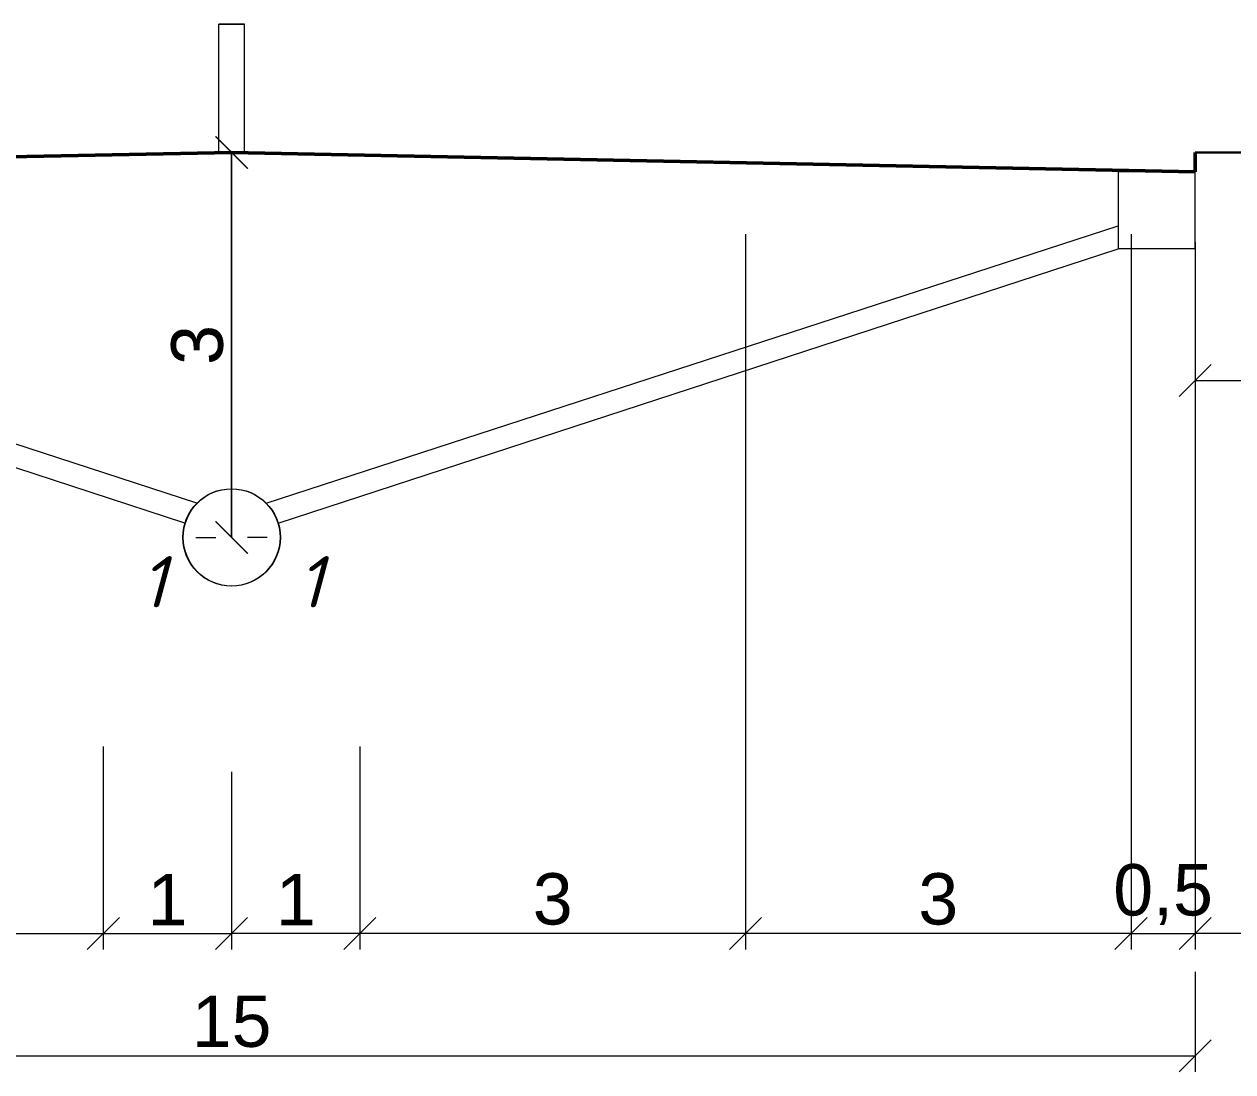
# Model space of a CAD drawing. Header units: millimetres. Extents: x -2123 to 5424, y -1286 to 835.
# Drawn here: x 1673.67 to 1683.09, y 657.25 to 665.42 of the extents above; entities that cross this region are included whole.
import ezdxf

# ---------------------------------------------------------------- set-up
doc = ezdxf.new("R2010")
doc.units = ezdxf.units.MM
doc.layers.get('0').update_dxf_attribs({"lineweight": 15})
for name, color, linetype, lineweight in [('Дор. Розм.', 7, 'Continuous', 50), ('Линия 0.2', 220, 'Continuous', 20), ('Линия 0.3', 160, 'Continuous', 30), ('Линия 0.5', 26, 'Continuous', 50), ('Размер', 94, 'Continuous', 15)]:
    doc.layers.add(name, color=color, linetype=linetype, lineweight=lineweight)
doc.styles.get("Standard").update_dxf_attribs({"font": 'arial.ttf'})
doc.styles.add('стиль1', font='isocpeui.ttf')
doc.dimstyles.new('М-100', dxfattribs={"dimscale": 100, "dimtxt": 4, "dimasz": 2.5, "dimexe": 1.25, "dimexo": 3, "dimtad": 1, "dimlfac": 0.001, "dimtxsty": 'Standard', "dimblk": 'OBLIQUE', "dimcen": 2.5, "dimadec": 0, "dimazin": 0, "dimtfac": 1, "dimtmove": 0, "dimatfit": 3, "dimldrblk": 'OBLIQUE', "dimfxl": 1.25, "dimlwd": -1, "dimlwe": -1, "dimarcsym": 0})

# ---------------------------------------------------------------- blocks, each defined once
blk = doc.blocks.new('_Oblique')
at = {"color": 0, "linetype": 'ByBlock', "lineweight": -2}
blk.add_line((-0.5, -0.5), (0.5, 0.5), dxfattribs=at)
blk = doc.blocks.new('*D590')
at = {"layer": 'Defpoints', "color": 0, "ltscale": 1000, "transparency": 16777216}
for p in [(36098.8, 60522), (37098.8, 60324.4), (37098.8, 58765.4)]:
    blk.add_point(p, dxfattribs=at)
at = {"layer": 'Размер', "color": 0, "ltscale": 1000, "transparency": 16777216}
for p, q in [((36098.8, 60222), (36098.8, 58640.4)), ((37098.8, 60024.4), (37098.8, 58640.4)), ((36098.8, 58765.4), (37098.8, 58765.4))]:
    blk.add_line(p, q, dxfattribs=at)
at = {"layer": 'Размер', "color": 0, "ltscale": 1000, "transparency": 16777216, "xscale": 250, "yscale": 250, "zscale": 250, "rotation": 180}
blk.add_blockref('_Oblique', (36098.8, 58765.4), dxfattribs=at)
at = {"layer": 'Размер', "color": 0, "ltscale": 1000, "transparency": 16777216, "xscale": 250, "yscale": 250, "zscale": 250}
blk.add_blockref('_Oblique', (37098.8, 58765.4), dxfattribs=at)
at = {"layer": 'Размер', "color": 0, "ltscale": 1000, "transparency": 16777216, "insert": (36598.8, 59028.7), "char_height": 400, "attachment_point": 5}
blk.add_mtext('1', dxfattribs=at)
blk = doc.blocks.new('*D591')
at = {"layer": 'Defpoints', "color": 0, "ltscale": 1000, "transparency": 16777216}
for p in [(49609.6, 64852.4), (44608.6, 64452.4), (44608.6, 58765.4)]:
    blk.add_point(p, dxfattribs=at)
at = {"layer": 'Размер', "color": 0, "ltscale": 1000, "transparency": 16777216}
for p, q in [((49609.6, 64552.4), (49609.6, 58640.4)), ((44608.6, 64152.4), (44608.6, 58640.4)), ((49609.6, 58765.4), (44608.6, 58765.4))]:
    blk.add_line(p, q, dxfattribs=at)
at = {"layer": 'Размер', "color": 0, "ltscale": 1000, "transparency": 16777216, "xscale": 250, "yscale": 250, "zscale": 250, "rotation": 180}
blk.add_blockref('_Oblique', (44608.6, 58765.4), dxfattribs=at)
at = {"layer": 'Размер', "color": 0, "ltscale": 1000, "transparency": 16777216, "xscale": 250, "yscale": 250, "zscale": 250}
blk.add_blockref('_Oblique', (49609.6, 58765.4), dxfattribs=at)
at = {"layer": 'Размер', "color": 0, "ltscale": 1000, "transparency": 16777216, "insert": (47109.1, 59031.3), "char_height": 400, "attachment_point": 5}
blk.add_mtext('5', dxfattribs=at)
blk = doc.blocks.new('*D592')
at = {"layer": 'Defpoints', "color": 0, "ltscale": 1000, "transparency": 16777216}
for p in [(41103.7, 64516.1), (38098.8, 60522), (38098.8, 58765.4)]:
    blk.add_point(p, dxfattribs=at)
at = {"layer": 'Размер', "color": 0, "ltscale": 1000, "transparency": 16777216}
for p, q in [((41103.7, 64216.1), (41103.7, 58640.4)), ((38098.8, 60222), (38098.8, 58640.4)), ((41103.7, 58765.4), (38098.8, 58765.4))]:
    blk.add_line(p, q, dxfattribs=at)
at = {"layer": 'Размер', "color": 0, "ltscale": 1000, "transparency": 16777216, "xscale": 250, "yscale": 250, "zscale": 250, "rotation": 180}
blk.add_blockref('_Oblique', (38098.8, 58765.4), dxfattribs=at)
at = {"layer": 'Размер', "color": 0, "ltscale": 1000, "transparency": 16777216, "xscale": 250, "yscale": 250, "zscale": 250}
blk.add_blockref('_Oblique', (41103.7, 58765.4), dxfattribs=at)
at = {"layer": 'Размер', "color": 0, "ltscale": 1000, "transparency": 16777216, "insert": (39601.3, 59032.3), "char_height": 400, "attachment_point": 5}
blk.add_mtext('3', dxfattribs=at)
blk = doc.blocks.new('*D593')
at = {"layer": 'Defpoints', "color": 0, "ltscale": 1000, "transparency": 16777216}
for p in [(38098.8, 60522), (37098.8, 60324.4), (37098.8, 58765.4)]:
    blk.add_point(p, dxfattribs=at)
at = {"layer": 'Размер', "color": 0, "ltscale": 1000, "transparency": 16777216}
for p, q in [((38098.8, 60222), (38098.8, 58640.4)), ((37098.8, 60024.4), (37098.8, 58640.4)), ((38098.8, 58765.4), (37098.8, 58765.4))]:
    blk.add_line(p, q, dxfattribs=at)
at = {"layer": 'Размер', "color": 0, "ltscale": 1000, "transparency": 16777216, "xscale": 250, "yscale": 250, "zscale": 250, "rotation": 180}
blk.add_blockref('_Oblique', (37098.8, 58765.4), dxfattribs=at)
at = {"layer": 'Размер', "color": 0, "ltscale": 1000, "transparency": 16777216, "xscale": 250, "yscale": 250, "zscale": 250}
blk.add_blockref('_Oblique', (38098.8, 58765.4), dxfattribs=at)
at = {"layer": 'Размер', "color": 0, "ltscale": 1000, "transparency": 16777216, "insert": (37598.8, 59028.7), "char_height": 400, "attachment_point": 5}
blk.add_mtext('1', dxfattribs=at)
blk = doc.blocks.new('*D595')
at = {"layer": 'Defpoints', "color": 0, "ltscale": 1000, "transparency": 16777216}
for p in [(44108.6, 62673.1), (44608.6, 62673.1), (44608.6, 58765.4)]:
    blk.add_point(p, dxfattribs=at)
at = {"layer": 'Размер', "color": 0, "ltscale": 1000, "transparency": 16777216}
for p, q in [((44108.6, 62373.1), (44108.6, 58640.4)), ((44608.6, 62373.1), (44608.6, 58640.4)), ((44108.6, 58765.4), (44608.6, 58765.4))]:
    blk.add_line(p, q, dxfattribs=at)
at = {"layer": 'Размер', "color": 0, "ltscale": 1000, "transparency": 16777216, "xscale": 250, "yscale": 250, "zscale": 250, "rotation": 180}
blk.add_blockref('_Oblique', (44108.6, 58765.4), dxfattribs=at)
at = {"layer": 'Размер', "color": 0, "ltscale": 1000, "transparency": 16777216, "xscale": 250, "yscale": 250, "zscale": 250}
blk.add_blockref('_Oblique', (44608.6, 58765.4), dxfattribs=at)
at = {"layer": 'Размер', "color": 0, "ltscale": 1000, "transparency": 16777216, "insert": (44358.6, 59068.3), "char_height": 400, "attachment_point": 5}
blk.add_mtext('0,5', dxfattribs=at)
blk = doc.blocks.new('*D596')
at = {"layer": 'Defpoints', "color": 0, "ltscale": 1000, "transparency": 16777216}
for p in [(44608.6, 63552.4), (46108.6, 63552.4), (46108.6, 63075)]:
    blk.add_point(p, dxfattribs=at)
at = {"layer": 'Размер', "color": 0, "ltscale": 1000, "transparency": 16777216}
for p, q in [((44608.6, 63252.4), (44608.6, 62950)), ((46108.6, 63252.4), (46108.6, 62950)), ((44608.6, 63075), (46108.6, 63075))]:
    blk.add_line(p, q, dxfattribs=at)
at = {"layer": 'Размер', "color": 0, "ltscale": 1000, "transparency": 16777216, "xscale": 250, "yscale": 250, "zscale": 250, "rotation": 180}
blk.add_blockref('_Oblique', (44608.6, 63075), dxfattribs=at)
at = {"layer": 'Размер', "color": 0, "ltscale": 1000, "transparency": 16777216, "xscale": 250, "yscale": 250, "zscale": 250}
blk.add_blockref('_Oblique', (46108.6, 63075), dxfattribs=at)
at = {"layer": 'Размер', "color": 0, "ltscale": 1000, "transparency": 16777216, "insert": (45358.6, 63377.9), "char_height": 400, "attachment_point": 5}
blk.add_mtext('1,5', dxfattribs=at)
blk = doc.blocks.new('*D597')
at = {"layer": 'Defpoints', "color": 0, "ltscale": 1000, "transparency": 16777216}
for p in [(37100.2, 64852.4), (37120.8, 64852.4), (37120.8, 61852.4)]:
    blk.add_point(p, dxfattribs=at)
at = {"layer": 'Размер', "color": 0, "ltscale": 1000, "transparency": 16777216}
for p, q in [((36820.8, 64852.4), (36975.2, 64852.4)), ((37100.2, 61852.4), (37100.2, 64852.4)), ((36820.8, 61852.4), (36975.2, 61852.4))]:
    blk.add_line(p, q, dxfattribs=at)
at = {"layer": 'Размер', "color": 0, "ltscale": 1000, "transparency": 16777216, "xscale": 250, "yscale": 250, "zscale": 250}
for p, rotation in [((37100.2, 64852.4), 90), ((37100.2, 61852.4), 270)]:
    blk.add_blockref('_Oblique', p, dxfattribs=dict(at, rotation=rotation))
at = {"layer": 'Размер', "color": 0, "ltscale": 1000, "transparency": 16777216, "insert": (36833.3, 63352.4), "char_height": 400, "attachment_point": 5, "rotation": 90}
blk.add_mtext('3', dxfattribs=at)
blk = doc.blocks.new('*D599')
at = {"layer": 'Defpoints', "color": 0, "ltscale": 1000, "transparency": 16777216}
for p in [(29589, 58765.4), (44608.6, 58765.4), (44608.6, 57811.9)]:
    blk.add_point(p, dxfattribs=at)
at = {"layer": 'Размер', "color": 0, "ltscale": 1000, "transparency": 16777216}
for p, q in [((29589, 58465.4), (29589, 57686.9)), ((44608.6, 58465.4), (44608.6, 57686.9)), ((29589, 57811.9), (44608.6, 57811.9))]:
    blk.add_line(p, q, dxfattribs=at)
at = {"layer": 'Размер', "color": 0, "ltscale": 1000, "transparency": 16777216, "xscale": 250, "yscale": 250, "zscale": 250, "rotation": 180}
blk.add_blockref('_Oblique', (29589, 57811.9), dxfattribs=at)
at = {"layer": 'Размер', "color": 0, "ltscale": 1000, "transparency": 16777216, "xscale": 250, "yscale": 250, "zscale": 250}
blk.add_blockref('_Oblique', (44608.6, 57811.9), dxfattribs=at)
at = {"layer": 'Размер', "color": 0, "ltscale": 1000, "transparency": 16777216, "insert": (37098.8, 58078.6), "char_height": 400, "attachment_point": 5}
blk.add_mtext('15', dxfattribs=at)
blk = doc.blocks.new('*D603')
at = {"layer": 'Defpoints', "color": 0, "ltscale": 1000, "transparency": 16777216}
for p in [(44108.6, 64516.1), (41103.7, 60522), (41103.7, 58765.4)]:
    blk.add_point(p, dxfattribs=at)
at = {"layer": 'Размер', "color": 0, "ltscale": 1000, "transparency": 16777216}
for p, q in [((44108.6, 64216.1), (44108.6, 58640.4)), ((41103.7, 60222), (41103.7, 58640.4)), ((44108.6, 58765.4), (41103.7, 58765.4))]:
    blk.add_line(p, q, dxfattribs=at)
at = {"layer": 'Размер', "color": 0, "ltscale": 1000, "transparency": 16777216, "xscale": 250, "yscale": 250, "zscale": 250, "rotation": 180}
blk.add_blockref('_Oblique', (41103.7, 58765.4), dxfattribs=at)
at = {"layer": 'Размер', "color": 0, "ltscale": 1000, "transparency": 16777216, "xscale": 250, "yscale": 250, "zscale": 250}
blk.add_blockref('_Oblique', (44108.6, 58765.4), dxfattribs=at)
at = {"layer": 'Размер', "color": 0, "ltscale": 1000, "transparency": 16777216, "insert": (42606.2, 59032.3), "char_height": 400, "attachment_point": 5}
blk.add_mtext('3', dxfattribs=at)
blk = doc.blocks.new('*D604')
at = {"layer": 'Defpoints', "color": 0, "ltscale": 1000, "transparency": 16777216}
for p in [(38098.8, 60522), (37098.8, 60324.4), (37098.8, 58765.4)]:
    blk.add_point(p, dxfattribs=at)
at = {"layer": 'Размер', "color": 0, "ltscale": 1000, "transparency": 16777216}
for p, q in [((38098.8, 60222), (38098.8, 58640.4)), ((37098.8, 60024.4), (37098.8, 58640.4)), ((38098.8, 58765.4), (37098.8, 58765.4))]:
    blk.add_line(p, q, dxfattribs=at)
at = {"layer": 'Размер', "color": 0, "ltscale": 1000, "transparency": 16777216, "xscale": 250, "yscale": 250, "zscale": 250, "rotation": 180}
blk.add_blockref('_Oblique', (37098.8, 58765.4), dxfattribs=at)
at = {"layer": 'Размер', "color": 0, "ltscale": 1000, "transparency": 16777216, "xscale": 250, "yscale": 250, "zscale": 250}
blk.add_blockref('_Oblique', (38098.8, 58765.4), dxfattribs=at)
at = {"layer": 'Размер', "color": 0, "ltscale": 1000, "transparency": 16777216, "insert": (37598.8, 59028.7), "char_height": 400, "attachment_point": 5}
blk.add_mtext('1', dxfattribs=at)
blk = doc.blocks.new('*D606')
at = {"layer": 'Defpoints', "color": 0, "ltscale": 1000, "transparency": 16777216}
for p in [(33093.9, 64516.1), (36098.8, 60522), (36098.8, 58765.4)]:
    blk.add_point(p, dxfattribs=at)
at = {"layer": 'Размер', "color": 0, "ltscale": 1000, "transparency": 16777216}
for p, q in [((33093.9, 64216.1), (33093.9, 58640.4)), ((36098.8, 60222), (36098.8, 58640.4)), ((33093.9, 58765.4), (36098.8, 58765.4))]:
    blk.add_line(p, q, dxfattribs=at)
at = {"layer": 'Размер', "color": 0, "ltscale": 1000, "transparency": 16777216, "xscale": 250, "yscale": 250, "zscale": 250, "rotation": 180}
blk.add_blockref('_Oblique', (33093.9, 58765.4), dxfattribs=at)
at = {"layer": 'Размер', "color": 0, "ltscale": 1000, "transparency": 16777216, "xscale": 250, "yscale": 250, "zscale": 250}
blk.add_blockref('_Oblique', (36098.8, 58765.4), dxfattribs=at)
at = {"layer": 'Размер', "color": 0, "ltscale": 1000, "transparency": 16777216, "insert": (34596.3, 59032.3), "char_height": 400, "attachment_point": 5}
blk.add_mtext('3', dxfattribs=at)
blk = doc.blocks.new('*D607')
at = {"layer": 'Defpoints', "color": 0, "ltscale": 1000, "transparency": 16777216}
for p in [(36098.8, 60522), (37098.8, 60324.4), (37098.8, 58765.4)]:
    blk.add_point(p, dxfattribs=at)
at = {"layer": 'Размер', "color": 0, "ltscale": 1000, "transparency": 16777216}
for p, q in [((36098.8, 60222), (36098.8, 58640.4)), ((37098.8, 60024.4), (37098.8, 58640.4)), ((36098.8, 58765.4), (37098.8, 58765.4))]:
    blk.add_line(p, q, dxfattribs=at)
at = {"layer": 'Размер', "color": 0, "ltscale": 1000, "transparency": 16777216, "xscale": 250, "yscale": 250, "zscale": 250, "rotation": 180}
blk.add_blockref('_Oblique', (36098.8, 58765.4), dxfattribs=at)
at = {"layer": 'Размер', "color": 0, "ltscale": 1000, "transparency": 16777216, "xscale": 250, "yscale": 250, "zscale": 250}
blk.add_blockref('_Oblique', (37098.8, 58765.4), dxfattribs=at)
at = {"layer": 'Размер', "color": 0, "ltscale": 1000, "transparency": 16777216, "insert": (36598.8, 59028.7), "char_height": 400, "attachment_point": 5}
blk.add_mtext('1', dxfattribs=at)
blk = doc.blocks.new('*D611')
at = {"layer": 'Defpoints', "color": 0, "ltscale": 1000, "transparency": 16777216}
for p in [(37076.8, 64852.4), (37097.4, 64852.4), (37076.8, 61852.4)]:
    blk.add_point(p, dxfattribs=at)
at = {"layer": 'Размер', "color": 0, "ltscale": 1000, "transparency": 16777216}
for p, q in [((37097.4, 61852.4), (37097.4, 64852.4)), ((37376.8, 64852.4), (37222.4, 64852.4)), ((37376.8, 61852.4), (37222.4, 61852.4))]:
    blk.add_line(p, q, dxfattribs=at)
at = {"layer": 'Размер', "color": 0, "ltscale": 1000, "transparency": 16777216, "xscale": 250, "yscale": 250, "zscale": 250}
for p, rotation in [((37097.4, 64852.4), 90), ((37097.4, 61852.4), 270)]:
    blk.add_blockref('_Oblique', p, dxfattribs=dict(at, rotation=rotation))
at = {"layer": 'Размер', "color": 0, "ltscale": 1000, "transparency": 16777216, "insert": (36830.5, 63352.4), "char_height": 400, "attachment_point": 5, "rotation": 90}
blk.add_mtext('3', dxfattribs=at)
blk = doc.blocks.new('1')
blk.add_lwpolyline([(44608.628, 64852.384), (44608.628, 64702.384)])
at = {"layer": 'Линия 0.2', "color": 0, "ltscale": 1000}
for p, q in [((44608.628, 64702.384), (44008.628, 64702.589)), ((44008.628, 64702.589), (44008.628, 64102.384)), ((44608.422, 64102.384), (44608.628, 64702.384)), ((36828.384, 62119.263), (30188.981, 64280.304)), ((37369.224, 62119.263), (44008.628, 64280.304)), ((36735.254, 61963.954), (30188.981, 64102.384)), ((37462.355, 61963.954), (44008.628, 64102.384)), ((44608.628, 64102.384), (44008.628, 64102.384))]:
    blk.add_line(p, q, dxfattribs=at)
for centre in [(37097.4, 61852.371), (37100.209, 61852.371)]:
    blk.add_circle(centre, 378.947, dxfattribs=at)
at = {"layer": 'Линия 0.3', "color": 0, "ltscale": 1000}
for p, q in [((49609.556, 64852.384), (44608.628, 64852.384)), ((44608.628, 64852.384), (44608.628, 64702.384))]:
    blk.add_line(p, q, dxfattribs=at)
at = {"layer": 'Линия 0.5', "color": 0, "ltscale": 1000}
for p in [(29588.981, 64702.384), (44608.628, 64702.384)]:
    blk.add_line(p, (37098.804, 64852.384), dxfattribs=at)
at = {"layer": 'Размер', "color": 0, "ltscale": 1000}
for p, q in [((36998.804, 64852.384), (36998.804, 65852.384)), ((36998.804, 65852.384), (37198.804, 65852.384)), ((36998.804, 64852.384), (36998.804, 65852.384)), ((37198.804, 65852.384), (36998.804, 65852.384)), ((37198.804, 64852.384), (37198.804, 65852.384)), ((37198.804, 64852.384), (37198.804, 65852.384))]:
    blk.add_line(p, q, dxfattribs=at)
at = {"color": 0, "ltscale": 1000, "char_height": 400, "width": 760, "style": 'стиль1'}
for insert, attachment_point in [((36387.164, 61706.594), 1), ((37810.444, 61706.594), 3)]:
    blk.add_mtext('{\\fISOCPEUR|b0|i1|c204|p34;1}', dxfattribs=dict(at, insert=insert, attachment_point=attachment_point))
at = {"layer": 'Размер', "color": 0, "ltscale": 1000}
for base, p1, p2, angle, picture, middle in [((37097.4, 64852.371), (37076.794, 61852.371), (37076.794, 64852.371), 90, '*D611', (36830.535, 63352.371)), ((37100.209, 64852.371), (37120.815, 61852.371), (37120.815, 64852.371), 90, '*D597', (36833.343, 63352.371)), ((44608.628, 58765.386), (49609.556, 64852.384), (44608.628, 64452.384), 180, '*D591', (47109.092, 59031.297)), ((36098.804, 58765.4), (33093.893, 64516.076), (36098.804, 60521.966), 0, '*D606', (34596.348, 59032.266)), ((38098.804, 58765.4), (41103.716, 64516.076), (38098.804, 60521.966), 180, '*D592', (39601.26, 59032.266)), ((41103.716, 58765.414), (44108.628, 64516.09), (41103.716, 60521.98), 180, '*D603', (42606.172, 59032.28)), ((46108.628, 63075.011), (44608.628, 63552.384), (46108.628, 63552.384), 180, '*D596', (45358.628, 63377.893)), ((37098.804, 58765.386), (36098.804, 60521.966), (37098.804, 60324.354), 0, '*D607', (36598.804, 59028.705)), ((37098.804, 58765.386), (38098.804, 60521.966), (37098.804, 60324.354), 180, '*D593', (37598.804, 59028.705)), ((37098.804, 58765.386), (38098.804, 60521.966), (37098.804, 60324.354), 180, '*D604', (37598.804, 59028.705))]:
    dim = blk.add_linear_dim(base=base, p1=p1, p2=p2, angle=angle, dimstyle='М-100', dxfattribs=at)
    dim.commit()
    dim.dimension.update_dxf_attribs({"geometry": picture, "text_midpoint": middle})
dim = blk.add_linear_dim(base=(44608.628, 58765.414), p1=(44108.628, 62673.058), p2=(44608.628, 62673.058), angle=180, dimstyle='М-100', dxfattribs=at)
dim.commit()
dim.dimension.update_dxf_attribs({"geometry": '*D595', "text_midpoint": (44358.628, 58765.414), "dimtype": 160})
dim = blk.add_linear_dim(base=(37098.804, 58765.386), p1=(36098.804, 60521.966), p2=(37098.804, 60324.354), dimstyle='М-100', dxfattribs=at)
dim.commit()
dim.dimension.update_dxf_attribs({"geometry": '*D590', "text_midpoint": (36598.804, 59028.705)})
dim = blk.add_linear_dim(base=(44608.628, 57811.912), p1=(29588.953, 58765.386), p2=(44608.628, 58765.414), text='15', dimstyle='М-100', dxfattribs=at)
dim.commit()
dim.dimension.update_dxf_attribs({"geometry": '*D599', "text_midpoint": (37098.79, 58078.641)})

msp = doc.modelspace()

# ---------------------------------------------------------------- block references
at = {"layer": 'Дор. Розм.', "xscale": 0.001, "yscale": 0.001, "zscale": 0.001}
msp.add_blockref('1', (1638.1873, 599.5636), dxfattribs=at)

doc.saveas('drawing.dxf')
